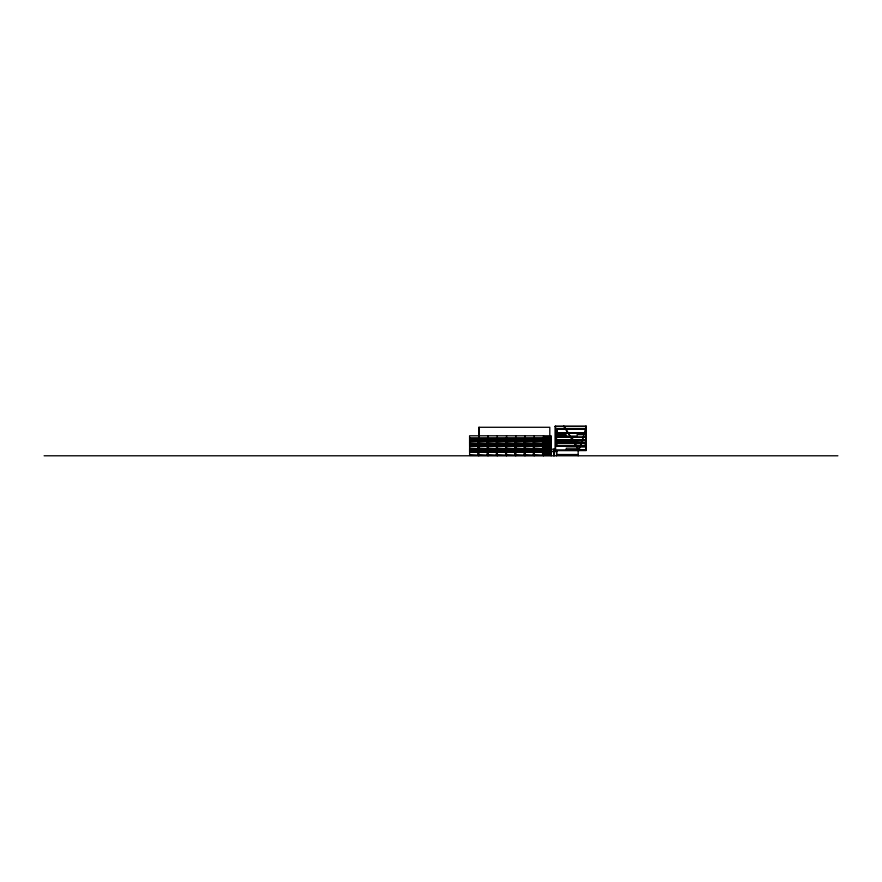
<?xml version="1.0" encoding="UTF-8"?>
<svg xmlns="http://www.w3.org/2000/svg" width="882" height="882" viewBox="0 0 882 882"><rect width="100%" height="100%" fill="white"/><g stroke="black" fill="none" stroke-linecap="round" stroke-linejoin="round"><path stroke-width="1.32" d="M556.663 450.581L556.597 455.785L556.597 450.382L578.173 450.404L578.173 455.785M551.217 455.41L469.621 455.41L469.621 451.849M478.871 451.849L487.757 451.849L487.757 455.41L478.827 454.858L478.827 455.41M488.11 451.849L496.996 451.849L496.996 455.41L488.066 454.858L488.11 455.41M497.338 451.849L506.235 451.849L506.235 455.41L497.305 454.858L497.338 455.41M506.577 451.849L515.474 451.849L515.474 455.41L506.544 454.858L506.577 455.41M515.816 451.849L524.713 451.849L524.713 455.41L515.783 454.858L515.816 455.41M525.055 451.849L533.952 451.849L533.952 455.41L525.022 454.858L525.055 455.41M571.095 438.122L574.535 443.591L581.348 443.448L580.643 445.95L579.926 445.95M582.495 439.677L586.177 426.215L555.098 426.215L555.098 450.581L586.177 450.581L586.177 426.215M582.462 439.71L582.881 437.34L584.457 437.064M582.859 439.622L582.175 439.71L580.599 445.95L585.516 445.972M580.312 445.961L578.945 450.581L574.821 443.591M584.237 443.591L585.88 443.591M469.588 452.058L478.518 451.849L478.518 455.41L469.588 454.858M542.573 452.058L543.191 451.849L543.191 455.41L534.26 454.858L534.294 455.41L534.294 451.849L542.573 452.058L542.573 454.858M563.587 426.215L572.55 439.677M469.588 450.724L551.217 450.724L469.588 450.834L478.827 449.125L488.066 450.724L497.305 449.125L506.544 450.724L515.783 449.125L525.022 450.724L534.26 449.125L543.499 450.724M572.054 438.001L573.046 439.589L570.963 437.34M469.621 441.121L551.217 441.121M469.621 446.435L543.499 446.435M534.26 441.121L534.294 443.437L534.26 442.874L543.191 443.437L543.191 441.121L542.573 441.121L542.573 442.874M534.26 446.435L534.294 448.751L534.26 448.188L543.191 448.751L543.191 446.435L542.573 446.435L542.573 448.188M570.599 437.34L571.558 437.207M572.087 439.71L573.046 439.589M543.499 438.497L534.26 440.096L525.022 438.497L515.783 440.096L506.544 438.497L497.305 440.096L488.066 438.497L478.827 440.096L469.588 438.497L551.217 438.365M543.499 443.811L534.26 445.41L525.022 443.811L515.783 445.41L506.544 443.811L497.305 445.41L488.066 443.811L478.827 445.41L469.588 443.811L551.217 443.734M543.499 449.125L534.26 450.724L525.022 449.125L515.783 450.724L506.544 449.125L497.305 450.724L488.066 449.125L478.827 450.724L469.588 449.125L551.217 448.982M586.012 434.683L577.048 434.672L577.258 436.083L555.616 436.083M581.095 443.337L585.946 443.26M576.574 446.204L585.946 446.171L585.946 450.239L579.066 450.162L576.431 445.961M555.098 426.491L563.763 426.491M564.182 426.491L586.012 426.491M555.616 434.286L566.001 434.286L566.001 435.565L555.616 435.565M543.499 436.777L551.217 436.667M555.616 437.152L586.012 437.152L586.012 433.172L556.829 433.172L556.829 428.839L586.012 428.839L586.012 426.215M586.177 437.34L556.542 437.34L556.542 439.71L586.177 439.71M543.499 437.759L551.217 437.648M469.588 437.99L543.499 438.034M543.499 439.192L551.217 439.192M543.499 439.302L551.217 439.302M551.217 440.096L469.588 440.096L478.827 438.497L488.066 440.096L497.305 438.497L506.544 440.096L515.783 438.497L525.022 440.096L534.26 438.497L543.499 440.096M469.588 440.647L543.499 440.647M585.946 440.526L573.521 441.353M543.499 441.011L551.217 441.011M555.616 441.353L573.124 441.353M543.499 442.147L551.217 442.036M555.616 442.4L573.785 442.4M574.182 442.4L585.946 442.4M551.217 455.785L551.217 435.796L469.588 435.785L469.588 442.874L478.518 443.437L478.518 441.121L477.901 441.121L477.901 442.874M487.14 442.874L487.14 441.121L487.757 441.121L487.757 443.437L478.827 442.874L478.871 443.437M496.379 442.874L496.379 441.121L496.996 441.121L496.996 443.437L488.066 442.874L488.11 443.437M505.618 442.874L505.618 441.121L506.235 441.121L506.235 443.437L497.305 442.874L497.338 443.437M514.856 442.874L514.856 441.121L515.474 441.121L515.474 443.437L506.544 442.874L506.577 443.437M524.095 442.874L524.095 441.121L524.713 441.121L524.713 443.437L515.783 442.874L515.816 443.437M533.334 442.874L533.334 441.121L533.952 441.121L533.952 443.437L525.022 442.874L525.055 443.437M543.499 443.437L469.588 443.437L469.621 448.751M574.38 443.337L556.333 443.337L556.333 446.248L576.211 446.248M586.177 443.591L556.531 443.591L556.542 445.961L586.177 445.961M543.499 443.844L551.217 443.844M543.499 444.561L551.217 444.671M543.499 445.234L551.217 445.234L469.588 445.41L478.827 443.811L488.066 445.41L497.305 443.811L506.544 445.41L515.783 443.811L525.022 445.41L534.26 443.811L543.499 445.41M469.588 445.917L543.499 445.917M543.499 446.248L551.217 446.358M576.674 446.987L585.946 446.998M469.588 448.188L478.518 448.751L478.518 446.435L477.901 446.435L477.901 448.188M487.14 448.188L487.14 446.435L487.757 446.435L487.757 448.751L478.827 448.188L478.871 448.751M496.379 448.188L496.379 446.435L496.996 446.435L496.996 448.751L488.066 448.188L488.11 448.751M505.618 448.188L505.618 446.435L506.235 446.435L506.235 448.751L497.305 448.188L497.338 448.751M514.856 448.188L514.856 446.435L515.474 446.435L515.474 448.751L506.544 448.188L506.577 448.751M524.095 448.188L524.095 446.435L524.713 446.435L524.713 448.751L515.783 448.188L515.816 448.751M533.334 448.188L533.334 446.435L533.952 446.435L533.952 448.751L525.022 448.188L525.055 448.751M577.423 448.177L566.266 448.177L566.266 449.908L578.515 449.908M543.499 448.376L551.217 448.265M543.499 448.751L469.588 448.751L469.588 451.849L551.217 451.849M550.456 449.214L555.362 449.214M543.499 449.809L551.217 449.809M543.499 449.919L551.217 449.919M578.912 449.908L585.946 449.908M578.724 450.239L555.616 450.239L555.616 426.215M551.217 451.397L556.663 451.397M551.217 451.551L556.663 451.551M543.499 452.775L551.217 452.775M543.499 452.885L551.217 452.885M543.499 453.866L551.217 453.866M543.499 454.473L551.217 454.473M543.499 454.583L551.217 454.583M556.597 454.539L578.173 454.539M543.499 455.299L551.217 455.299M44.1 455.785L837.9 455.785M584.005 437.229L585.725 437.24L585.725 439.71M585.946 439.953L556.333 439.931L556.333 437.152M574.447 443.591L576.288 445.961L574.755 443.448M565.814 429.104L568.206 432.919M568.372 433.172L570.875 437.152M572.627 439.931L574.932 443.591M564.017 426.215L565.638 428.839M469.588 442.874L469.621 443.437M585.946 439.71L585.946 443.591M585.516 443.525L585.516 446.105M566.001 436.083L566.001 437.152M556.707 443.591L556.707 445.961M554.05 449.214L554.05 455.785M553.907 449.214L553.907 455.785M549.806 435.796L549.806 427.285L478.838 427.285L478.827 455.785M543.499 435.796L543.499 455.785M534.26 435.796L534.26 455.785M533.334 452.058L533.334 454.858M525.022 435.796L525.022 455.785M524.095 452.058L524.095 454.858M515.783 435.796L515.783 455.785M514.856 452.058L514.856 454.858M506.544 435.796L506.544 455.785M505.618 452.058L505.618 454.858M497.305 435.796L497.305 455.785M496.379 452.058L496.379 454.858M488.066 435.796L488.066 455.785M487.14 452.058L487.14 454.858M479.058 427.285L479.058 435.796M477.901 452.058L477.901 454.858M586.012 429.104L557.248 429.104L557.248 432.919L586.012 432.919L586.012 429.104M551.217 443.018L543.499 443.018L551.217 443.128M551.217 447.284L543.499 447.284L551.217 447.395"/></g></svg>
